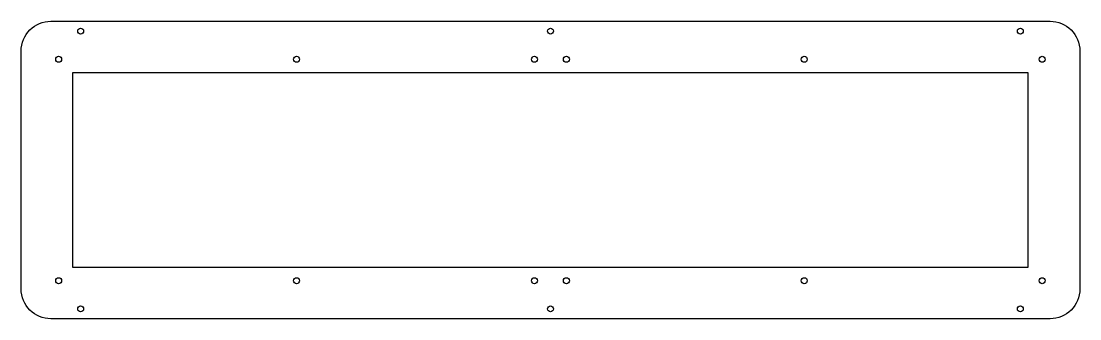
# Model space of a CAD drawing. Header units: millimetres. Extents: x -395 to 139, y -75 to 75.
import ezdxf

# ---------------------------------------------------------------- set-up
doc = ezdxf.new("R2010")
doc.units = ezdxf.units.MM
doc.layers.get('0').update_dxf_attribs({"linetype": 'CONTINUOUS'})

msp = doc.modelspace()

# ---------------------------------------------------------------- linework, layer by layer
msp.add_lwpolyline([(139, -60, -0.414214), (124, -75), (-380, -75, -0.414214), (-395, -60), (-395, 60, -0.414214), (-380, 75), (124, 75, -0.414214), (139, 60)], format="xyb", close=True)
msp.add_lwpolyline([(113, -49), (113, 49), (-369.1, 49), (-369.1, -49)], close=True)
for centre in [(-365, 70), (-128, 70), (109, 70), (-376.1, 55.8), (-256.1, 55.8), (-136.1, 55.8), (-120, 55.8), (0, 55.8), (120, 55.8), (-376.1, -55.8), (-256.1, -55.8), (-136.1, -55.8), (-120, -55.8), (0, -55.8), (120, -55.8), (-365, -70), (-128, -70), (109, -70)]:
    msp.add_circle(centre, 1.5)

doc.saveas('drawing.dxf')
